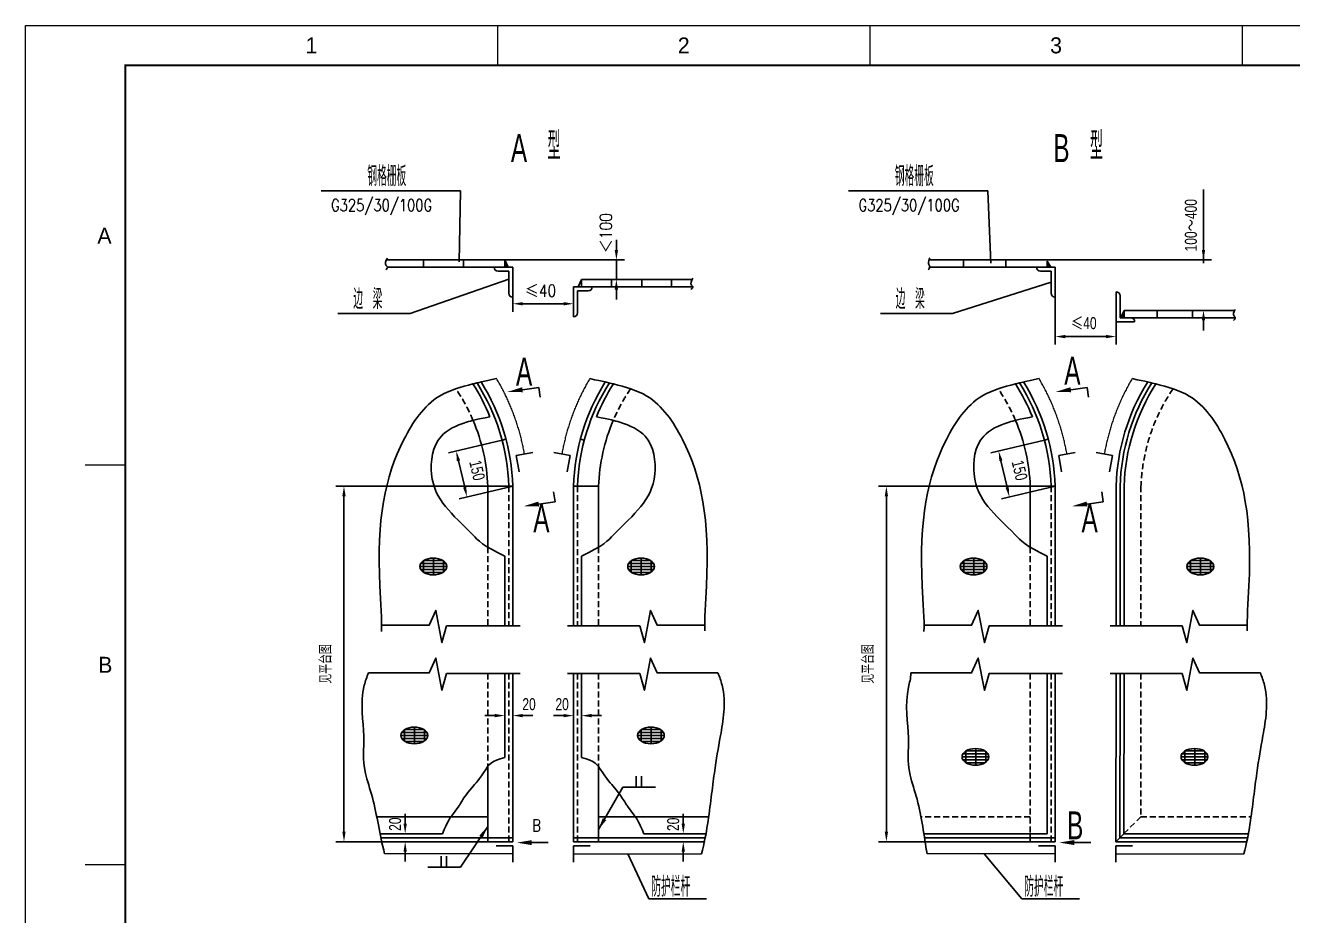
# Model space of a CAD drawing. Extents: x 148 to 221443, y -36682 to 6758.
# Drawn here: x 60648 to 66991, y -32174 to -27718 of the extents above; entities that cross this region are included whole.
import ezdxf
from ezdxf.enums import TextEntityAlignment as Align

# ---------------------------------------------------------------- set-up
doc = ezdxf.new("R2010")
doc.units = 0
doc.header["$LTSCALE"] = 10
doc.header["$MEASUREMENT"] = 0
doc.linetypes.add('HIDDENX2', pattern=[0.75, 0.5, -0.25])
doc.linetypes.add('PHANTOM2', pattern=[31.75, 15.875, -3.175, 3.175, -3.175, 3.175, -3.175])
for name, color, linetype in [('2', 4, 'Continuous'), ('3', 255, 'Continuous'), ('9', 6, 'Continuous'), ('DIM', 4, 'Continuous')]:
    doc.layers.add(name, color=color, linetype=linetype)
doc.layers.add('2（细实线）', color=3, linetype='Continuous', lineweight=20)
doc.layers.add('图框层', color=7, linetype='Continuous', lineweight=15)
doc.styles.add('HZ', font='ROMS.SHX', dxfattribs={"width": 0.75, "bigfont": 'GBCBIG.SHX'})
doc.styles.get("Standard").update_dxf_attribs({"font": 'wison_e.shx', "width": 0.75, "bigfont": 'wison_c.shx'})
doc.styles.add('XW', font='ROMANS.shx', dxfattribs={"width": 0.85})
doc.dimstyles.new('DIM1', dxfattribs={"dimscale": 20, "dimtxt": 3, "dimasz": 2.5, "dimexe": 2, "dimexo": 0, "dimgap": 1, "dimtad": 0, "dimdec": 0, "dimzin": 0, "dimdsep": 46, "dimtxsty": 'Standard', "dimcen": 2, "dimclrd": 3, "dimclre": 3, "dimclrt": 3, "dimadec": 0, "dimazin": 0, "dimtfac": 0.666667, "dimtdec": 0, "dimtofl": 0, "dimtmove": 2, "dimatfit": 1, "dimfxl": 2, "dimtvp": 1.333333, "dimtolj": 1, "dimtzin": 0, "dimarcsym": 0})

# ---------------------------------------------------------------- blocks, each defined once
blk = doc.blocks.new('*D1969')
at = {"layer": 'Defpoints', "color": 0}
for p in [(65802.1, -29002.8), (66106.5, -29142.9), (66106.5, -29275.6)]:
    blk.add_point(p, dxfattribs=at)
at = {"layer": 'DIM', "color": 3, "lineweight": -2}
for p, q in [((65802.1, -29002.8), (65802.1, -29315.6)), ((66106.5, -29142.9), (66106.5, -29315.6)), ((65852.1, -29275.6), (66056.5, -29275.6))]:
    blk.add_line(p, q, dxfattribs=at)
at = {"layer": 'DIM', "color": 3}
for points in [[(65852.1, -29267.3), (65852.1, -29284), (65802.1, -29275.6)], [(66056.5, -29284), (66056.5, -29267.3), (66106.5, -29275.6)]]:
    blk.add_solid(points, dxfattribs=at)
at = {"layer": 'DIM', "color": 3, "insert": (65945.4, -29209.3), "char_height": 60, "attachment_point": 5}
blk.add_mtext('\\A1;{\\fSimSun|b0|i0|c134|p54;≤}40', dxfattribs=at)
blk = doc.blocks.new('*D1973')
at = {"layer": 'Defpoints', "color": 0}
for p in [(65748.4, -29794.9), (65519.1, -29848.5), (65802.1, -30024.7)]:
    blk.add_point(p, dxfattribs=at)
at = {"layer": 'DIM', "color": 3, "lineweight": -2}
for p, q in [((65748.4, -29794.9), (65480.2, -29857.6)), ((65561.4, -30029.6), (65530.5, -29897.2)), ((65802.1, -30024.7), (65533.9, -30087.4))]:
    blk.add_line(p, q, dxfattribs=at)
at = {"layer": 'DIM', "color": 3}
for points in [[(65538.6, -29895.3), (65522.4, -29899.1), (65519.1, -29848.5)], [(65553.3, -30031.5), (65569.5, -30027.7), (65572.8, -30078.3)]]:
    blk.add_solid(points, dxfattribs=at)
at = {"layer": 'DIM', "color": 3, "insert": (65623.9, -29945.2), "char_height": 60, "attachment_point": 5, "rotation": 283.15034}
blk.add_mtext('\\A1;150', dxfattribs=at)
blk = doc.blocks.new('*D1980')
at = {"layer": 'Defpoints', "color": 0}
for p in [(63033.8, -29794.9), (62804.4, -29848.5), (63087.5, -30024.7)]:
    blk.add_point(p, dxfattribs=at)
at = {"layer": 'DIM', "color": 3, "lineweight": -2}
for p, q in [((63033.8, -29794.9), (62765.5, -29857.6)), ((62846.8, -30029.6), (62815.8, -29897.2)), ((63087.5, -30024.7), (62819.2, -30087.4))]:
    blk.add_line(p, q, dxfattribs=at)
at = {"layer": 'DIM', "color": 3}
for points in [[(62823.9, -29895.3), (62807.7, -29899.1), (62804.4, -29848.5)], [(62838.7, -30031.5), (62854.9, -30027.7), (62858.1, -30078.3)]]:
    blk.add_solid(points, dxfattribs=at)
at = {"layer": 'DIM', "color": 3, "insert": (62909.2, -29945.2), "char_height": 60, "attachment_point": 5, "rotation": 283.15034}
blk.add_mtext('\\A1;150', dxfattribs=at)
blk = doc.blocks.new('*D1981')
at = {"layer": 'Defpoints', "color": 0}
for p in [(62962.5, -30024.7), (62242.7, -31803.4), (62962.5, -31803.4)]:
    blk.add_point(p, dxfattribs=at)
at = {"layer": 'DIM', "color": 3, "lineweight": -2}
for p, q in [((62962.5, -30024.7), (62202.7, -30024.7)), ((62242.7, -30074.7), (62242.7, -31753.4)), ((62962.5, -31803.4), (62202.7, -31803.4))]:
    blk.add_line(p, q, dxfattribs=at)
at = {"layer": 'DIM', "color": 3}
for points in [[(62251, -30074.7), (62234.4, -30074.7), (62242.7, -30024.7)], [(62234.4, -31753.4), (62251, -31753.4), (62242.7, -31803.4)]]:
    blk.add_solid(points, dxfattribs=at)
at = {"layer": 'DIM', "color": 3, "insert": (62150.9, -30914), "char_height": 60, "attachment_point": 5, "rotation": 90}
blk.add_mtext('\\A1;见平台图', dxfattribs=at)
blk = doc.blocks.new('*D1982')
at = {"layer": 'Defpoints', "color": 0}
for p in [(65677.1, -30024.7), (64957.4, -31803.4), (65677.1, -31803.4)]:
    blk.add_point(p, dxfattribs=at)
at = {"layer": 'DIM', "color": 3, "lineweight": -2}
for p, q in [((65677.1, -30024.7), (64917.4, -30024.7)), ((64957.4, -30074.7), (64957.4, -31753.4)), ((65677.1, -31803.4), (64917.4, -31803.4))]:
    blk.add_line(p, q, dxfattribs=at)
at = {"layer": 'DIM', "color": 3}
for points in [[(64965.7, -30074.7), (64949, -30074.7), (64957.4, -30024.7)], [(64949, -31753.4), (64965.7, -31753.4), (64957.4, -31803.4)]]:
    blk.add_solid(points, dxfattribs=at)
at = {"layer": 'DIM', "color": 3, "insert": (64865.5, -30914), "char_height": 60, "attachment_point": 5, "rotation": 90}
blk.add_mtext('\\A1;见平台图', dxfattribs=at)
blk = doc.blocks.new('*D1983')
at = {"layer": 'Defpoints', "color": 0}
for p in [(65762.1, -28892.1), (66402.1, -29144.9), (66544.4, -29144.9)]:
    blk.add_point(p, dxfattribs=at)
at = {"layer": 'DIM', "color": 3, "lineweight": -2}
for p, q in [((66544.4, -28842.1), (66544.4, -28792.1)), ((65762.1, -28892.1), (66584.4, -28892.1)), ((66402.1, -29144.9), (66584.4, -29144.9)), ((66544.4, -29194.9), (66544.4, -29244.9))]:
    blk.add_line(p, q, dxfattribs=at)
at = {"layer": 'DIM', "color": 3}
for points in [[(66536.1, -28842.1), (66552.8, -28842.1), (66544.4, -28892.1)], [(66552.8, -29194.9), (66536.1, -29194.9), (66544.4, -29144.9)]]:
    blk.add_solid(points, dxfattribs=at)
at = {"layer": 'DIM', "color": 3, "insert": (66481.4, -28718.5), "char_height": 60, "attachment_point": 5, "rotation": 90}
blk.add_mtext('\\A1;100{\\fSimSun|b0|i0|c134|p54;～}400', dxfattribs=at)
blk = doc.blocks.new('*D1987')
at = {"layer": 'Defpoints', "color": 0}
for p in [(63047.4, -31172.4), (63087.4, -31172.4), (63087.4, -31172.4)]:
    blk.add_point(p, dxfattribs=at)
at = {"layer": 'DIM', "color": 3, "lineweight": -2}
for p, q in [((62997.4, -31172.4), (62947.4, -31172.4)), ((63047.4, -31172.4), (63047.4, -31212.4)), ((63087.4, -31172.4), (63087.4, -31212.4)), ((63137.4, -31172.4), (63187.4, -31172.4))]:
    blk.add_line(p, q, dxfattribs=at)
at = {"layer": 'DIM', "color": 3}
for points in [[(62997.4, -31180.8), (62997.4, -31164.1), (63047.4, -31172.4)], [(63137.4, -31164.1), (63137.4, -31180.8), (63087.4, -31172.4)]]:
    blk.add_solid(points, dxfattribs=at)
at = {"layer": 'DIM', "color": 3, "insert": (63168.9, -31115.6), "char_height": 60, "attachment_point": 5}
blk.add_mtext('\\A1;20', dxfattribs=at)
blk = doc.blocks.new('*D1988')
at = {"layer": 'Defpoints', "color": 0}
for p in [(63391.7, -31172.6), (63431.7, -31172.6), (63431.7, -31172.6)]:
    blk.add_point(p, dxfattribs=at)
at = {"layer": 'DIM', "color": 3, "lineweight": -2}
for p, q in [((63341.7, -31172.6), (63291.7, -31172.6)), ((63391.7, -31172.6), (63391.7, -31212.6)), ((63431.7, -31172.6), (63431.7, -31212.6)), ((63481.7, -31172.6), (63531.7, -31172.6))]:
    blk.add_line(p, q, dxfattribs=at)
at = {"layer": 'DIM', "color": 3}
for points in [[(63341.7, -31181), (63341.7, -31164.3), (63391.7, -31172.6)], [(63481.7, -31164.3), (63481.7, -31181), (63431.7, -31172.6)]]:
    blk.add_solid(points, dxfattribs=at)
at = {"layer": 'DIM', "color": 3, "insert": (63334.4, -31115.8), "char_height": 60, "attachment_point": 5}
blk.add_mtext('\\A1;20', dxfattribs=at)
blk = doc.blocks.new('*D1989')
at = {"layer": 'Defpoints', "color": 0}
for p in [(63969.3, -31763.4), (63940.9, -31803.4), (63969.3, -31803.4)]:
    blk.add_point(p, dxfattribs=at)
at = {"layer": 'DIM', "color": 3, "lineweight": -2}
for p, q in [((63940.9, -31713.4), (63940.9, -31663.4)), ((63969.3, -31763.4), (63900.9, -31763.4)), ((63969.3, -31803.4), (63900.9, -31803.4)), ((63940.9, -31853.4), (63940.9, -31903.4))]:
    blk.add_line(p, q, dxfattribs=at)
at = {"layer": 'DIM', "color": 3}
for points in [[(63932.5, -31713.4), (63949.2, -31713.4), (63940.9, -31763.4)], [(63949.2, -31853.4), (63932.5, -31853.4), (63940.9, -31803.4)]]:
    blk.add_solid(points, dxfattribs=at)
at = {"layer": 'DIM', "color": 3, "insert": (63890.5, -31716.6), "char_height": 60, "attachment_point": 5, "rotation": 90}
blk.add_mtext('\\A1;20', dxfattribs=at)
blk = doc.blocks.new('*D1990')
at = {"layer": 'Defpoints', "color": 0}
for p in [(62577.4, -31763.4), (62549, -31803.4), (62577.4, -31803.4)]:
    blk.add_point(p, dxfattribs=at)
at = {"layer": 'DIM', "color": 3, "lineweight": -2}
for p, q in [((62549, -31713.4), (62549, -31663.4)), ((62577.4, -31763.4), (62509, -31763.4)), ((62577.4, -31803.4), (62509, -31803.4)), ((62549, -31853.4), (62549, -31903.4))]:
    blk.add_line(p, q, dxfattribs=at)
at = {"layer": 'DIM', "color": 3}
for points in [[(62540.6, -31713.4), (62557.3, -31713.4), (62549, -31763.4)], [(62557.3, -31853.4), (62540.6, -31853.4), (62549, -31803.4)]]:
    blk.add_solid(points, dxfattribs=at)
at = {"layer": 'DIM', "color": 3, "insert": (62498.6, -31715.8), "char_height": 60, "attachment_point": 5, "rotation": 90}
blk.add_mtext('\\A1;20', dxfattribs=at)
blk = doc.blocks.new('a2')
for p, q in [((15429.25, 10126.74), (15429.25, 10116.74)), ((15522.42, 10126.74), (15522.42, 10116.74)), ((15615.59, 10126.74), (15615.59, 10116.74)), ((15336.09, 10011.74), (15336.09, 10116.74)), ((15326.09, 10016.74), (15336.09, 10016.74)), ((15326.09, 9916.74), (15336.09, 9916.74))]:
    blk.add_line(p, q)
at = {"layer": '图框层', "ltscale": 10}
blk.add_lwpolyline([(15311.09, 10126.74), (15905.09, 10126.74), (15905.09, 9706.74), (15311.09, 9706.74)], close=True, dxfattribs=at)
at = {"layer": '图框层', "ltscale": 10, "const_width": 0.5}
blk.add_lwpolyline([(15336.09, 10116.74), (15895.09, 10116.74), (15895.09, 9716.74), (15336.09, 9716.74)], close=True, dxfattribs=at)
at = {"style": 'HZ'}
for s, p in [('1', (15382.67, 10121.74)), ('2', (15475.84, 10121.74)), ('3', (15569, 10121.74)), ('A', (15330.89, 10074.1)), ('B', (15331.09, 9966.74))]:
    blk.add_text(s, height=4, dxfattribs=at).set_placement(p, align=Align.MIDDLE)

msp = doc.modelspace()

# ---------------------------------------------------------------- linework, layer by layer
for p, q in [((63047.4728, -28892.0621), (62453.3157, -28892.0621)), ((62641.3377, -28892.0621), (62641.3377, -28928.7288)), ((62840.7202, -28892.0621), (62840.7202, -28928.7288)), ((63047.4728, -28892.0621), (63047.4728, -28928.7288)), ((63047.4728, -28892.0621), (63064.958, -28928.7288)), ((65762.1346, -28892.0621), (65173.1804, -28892.0621)), ((65343.0286, -28892.0621), (65343.0286, -28928.7288)), ((65555.0595, -28892.0621), (65555.0595, -28928.7288)), ((65762.1346, -28898.7288), (65762.1346, -28928.7288)), ((65762.1346, -28898.7288), (65779.6198, -28928.7288)), ((63087.4728, -28928.7288), (62460.4555, -28928.7288)), ((63067.4728, -28948.7288), (63014.1411, -28948.7288)), ((63067.4728, -28948.7288), (63067.4728, -29058.7288)), ((63087.4728, -28928.7288), (63087.4728, -29078.7288)), ((65802.1346, -28928.7288), (65175.1173, -28928.7288)), ((65782.1346, -28948.7288), (65728.8029, -28948.7288)), ((65782.1346, -28948.7288), (65782.1346, -29058.7288)), ((65802.1346, -28928.7288), (65802.1346, -29078.7288)), ((63391.8434, -29026.8622), (63988.9431, -29026.8622)), ((63391.8434, -29026.8622), (63391.8434, -29176.8622)), ((63411.8434, -29046.8622), (63465.1767, -29046.8622)), ((63411.8434, -29046.8622), (63411.8434, -29156.8622)), ((63431.8434, -28990.1955), (63414.3582, -29026.8622)), ((63431.8434, -28990.1955), (63431.8434, -29026.8622)), ((63431.8434, -28990.1955), (63981.8033, -28990.1955)), ((63582.4061, -28990.1955), (63582.4061, -29026.8622)), ((63733.7955, -28990.1955), (63733.7955, -29026.8622)), ((63881.6642, -28990.1955), (63881.6642, -29026.8622)), ((66106.5051, -29201.5209), (66106.5051, -29051.5209)), ((66126.5051, -29181.5209), (66126.5051, -29071.5209)), ((66146.5051, -29144.8542), (66129.0199, -29181.5209)), ((66146.5051, -29144.8542), (66146.5051, -29181.5209)), ((66146.5051, -29144.8542), (66700.5276, -29144.8542)), ((66312.9089, -29144.8542), (66312.9089, -29181.5209)), ((66489.4148, -29144.8542), (66489.4148, -29181.5209)), ((66106.5051, -29201.5209), (66199.8385, -29201.5209)), ((66126.5051, -29181.5209), (66703.6049, -29181.5209)), ((66126.5051, -29181.5209), (66179.8385, -29181.5209)), ((63033.7781, -29794.8928), (63053.1032, -29789.7816)), ((63445.5381, -29794.8928), (63426.213, -29789.7816)), ((65748.4399, -29794.8928), (65767.765, -29789.7816)), ((63105.0358, -29870.7413), (63187.1031, -29856.2707)), ((63105.0358, -29870.7413), (63119.5065, -29952.8086)), ((63374.2804, -29870.7413), (63292.2131, -29856.2707)), ((63374.2804, -29870.7413), (63359.8097, -29952.8086)), ((65819.6976, -29870.7413), (65901.7649, -29856.2707)), ((65819.6976, -29870.7413), (65834.1683, -29952.8086)), ((66088.9422, -29870.7413), (66006.8749, -29856.2707)), ((66088.9422, -29870.7413), (66074.4715, -29952.8086)), ((62962.4728, -30024.7172), (62962.4728, -30329.6597)), ((62962.4728, -30024.7172), (63087.4728, -30024.7172)), ((63087.4728, -30024.7172), (63087.4728, -30723.3346)), ((63391.8434, -30024.7172), (63391.8434, -30723.3346)), ((63516.8434, -30024.7172), (63391.8434, -30024.7172)), ((63516.8434, -30024.7172), (63516.8434, -30329.6597)), ((65677.1346, -30024.7172), (65677.1346, -30329.6597)), ((65677.1346, -30024.7172), (65802.1346, -30024.7172)), ((65802.1346, -30024.7172), (65802.1346, -30723.3346)), ((66106.5051, -30024.7172), (66106.5051, -30723.3346)), ((66126.5051, -30024.7172), (66126.5051, -30723.3346)), ((66146.5051, -30024.7172), (66146.5051, -30723.3346)), ((63047.4728, -30374.0259), (63047.4728, -30723.3346)), ((63431.8434, -30374.0259), (63431.8434, -30723.3346)), ((65762.1346, -30374.0259), (65762.1346, -30723.3346)), ((63047.4728, -30962.0954), (63047.2372, -31382.7374)), ((63087.4728, -30962.0954), (63087.024, -31803.3795)), ((63391.8434, -30962.0954), (63391.3945, -31803.3795)), ((63431.8434, -30962.0954), (63431.6076, -31382.9528)), ((65762.1346, -30962.0954), (65761.6857, -31763.3795)), ((65802.1346, -30962.0954), (65801.6857, -31803.3795)), ((66106.5051, -30962.0954), (66106.0563, -31803.3795)), ((66126.5051, -30962.0954), (66126.0563, -31783.3795)), ((66146.5051, -30962.0954), (66146.0563, -31763.3795)), ((62962.2186, -31427.2186), (62962.024, -31783.3795)), ((63516.5891, -31427.3851), (63516.3945, -31783.3795)), ((62962.024, -31678.3795), (62778.4133, -31678.3795)), ((62735.176, -31763.3795), (62423.3281, -31763.3795)), ((63742.794, -31763.3795), (64054.1935, -31763.3795)), ((65761.6857, -31763.3795), (65145.0576, -31763.3795)), ((65676.6967, -31763.3795), (65676.6857, -31783.3793)), ((66146.0746, -31763.3795), (66106.0563, -31803.3795)), ((66146.0563, -31763.3795), (66768.8552, -31763.3795)), ((63087.024, -31783.3795), (62427.3871, -31783.3795)), ((63087.024, -31803.3795), (62436.9781, -31803.3795)), ((63087.0133, -31823.3795), (63003.68, -31823.3795)), ((63087.0133, -31823.3795), (63087.0133, -31906.7129)), ((63391.3945, -31783.3795), (64050.4023, -31783.3795)), ((63391.3945, -31803.3795), (64046.3619, -31803.3795)), ((63391.3945, -31823.3795), (63474.7278, -31823.3795)), ((63391.3945, -31823.3795), (63391.3945, -31906.7129)), ((63516.3945, -31783.3795), (63516.3945, -31803.3795)), ((65801.6857, -31783.3795), (65148.1572, -31783.3795)), ((65801.6857, -31803.3795), (65151.6399, -31803.3795)), ((65801.6751, -31823.3795), (65718.3417, -31823.3795)), ((65801.6751, -31823.3795), (65801.6751, -31906.7129)), ((66106.0563, -31803.3795), (66761.0237, -31803.3795)), ((66106.0563, -31823.3795), (66189.3896, -31823.3795)), ((66106.0563, -31823.3795), (66106.0563, -31906.7129)), ((66126.0563, -31783.3795), (66765.0641, -31783.3795))]:
    msp.add_line(p, q)
at = {"color": 4, "linetype": 'PHANTOM2', "lineweight": 0, "ltscale": 5}
for p, q in [((63087.0133, -31865.0462), (62446.1677, -31865.0462)), ((63391.3945, -31865.0462), (64032.2401, -31865.0462)), ((65801.6751, -31865.0462), (65160.8294, -31865.0462)), ((66106.0563, -31865.0462), (66746.9019, -31865.0462))]:
    msp.add_line(p, q, dxfattribs=at)
for centre, radius, start, end in [((63014.1411, -28928.7288), 20, 180, 270), ((65728.8029, -28928.7288), 20, 180, 270), ((63465.1767, -29026.8622), 20, 270, 0), ((63087.4728, -29058.7288), 20, 180, 270), ((65802.1346, -29058.7288), 20, 180, 270), ((66106.5051, -29071.5209), 20, 0, 90), ((63391.8434, -29156.8622), 20, 270, 0), ((66179.8385, -29201.5209), 20, 0, 90), ((62037.9345, -30058.2763), 1010.096, 22.19025609, 32.68045968), ((62037.9345, -30058.2763), 1030.0852, 1.86696405, 32.30938335), ((62037.9345, -30058.2763), 1050.0747, 1.83141165, 31.95072567), ((64441.3817, -30058.2763), 1050.0747, 148.04927433, 178.16858835), ((64441.3817, -30058.2763), 1030.0852, 147.69061665, 178.13303595), ((64441.3817, -30058.2763), 1010.096, 147.31954032, 157.80974391), ((64752.5963, -30058.2763), 1010.096, 22.19025609, 32.68045968), ((64752.5963, -30058.2763), 1030.0852, 1.86696405, 32.30938335), ((64752.5963, -30058.2763), 1050.0747, 1.83141165, 31.95072567), ((67156.0435, -30058.2763), 1050.0747, 148.04927433, 178.16858835), ((67156.0435, -30058.2763), 1030.0852, 147.69061665, 178.13303595), ((67156.0435, -30058.2763), 1010.096, 147.31954032, 178.09607641), ((62037.9345, -30058.2763), 925.1472, 2.07881897, 23.08947491), ((64441.3817, -30058.2763), 925.1472, 156.90060015, 177.92118103), ((64752.5963, -30058.2763), 925.1472, 2.07881897, 23.10785886)]:
    msp.add_arc(centre, radius, start, end)
for centre, start, end in [((62037.9345, -30058.2763), 9.96871472, 30.5565276), ((64441.3817, -30058.2763), 149.4434724, 170.03128528), ((64752.5963, -30058.2763), 9.96871472, 30.5565276), ((67156.0435, -30058.2763), 149.4434724, 170.03128528)]:
    msp.add_arc(centre, 1125.1216, start, end, dxfattribs=at)
for points in [[(63047.4728, -28892.0621), (63064.958, -28928.7288), (63047.4728, -28928.7288)], [(65762.1346, -28892.0621), (65762.1346, -28928.7288), (65779.6198, -28928.7288)], [(63431.8434, -28990.1955), (63414.3582, -29026.8622), (63431.8434, -29026.8622), (63431.8434, -28990.1955)], [(66146.5051, -29144.8542), (66146.5051, -29181.5209), (66129.0199, -29181.5209)]]:
    msp.add_solid(points)
at = {"layer": '2', "color": 3, "linetype": 'Continuous'}
for p, q in [((62128.0804, -28546.923), (62825.0648, -28546.923)), ((62825.0648, -28546.923), (62818.5464, -28902.0621)), ((64768.0771, -28546.923), (65465.0616, -28546.923)), ((65465.0616, -28546.923), (65480.7169, -28908.7288)), ((63606.0194, -28842.0621), (63606.0194, -28792.0621)), ((63015.419, -28892.0621), (63646.0194, -28892.0621)), ((63606.0194, -28892.0621), (63606.0194, -28990.1955)), ((63087.4728, -28948.7288), (63087.4728, -29151.4869)), ((62573.8655, -29160.0362), (63067.4728, -28989.0078)), ((63535.6215, -28990.1955), (63646.0194, -28990.1955)), ((63606.0194, -29040.1955), (63606.0194, -29090.1955)), ((65288.5273, -29160.0362), (65782.1346, -29003.7288)), ((63137.4728, -29111.4869), (63341.8434, -29111.4869)), ((63391.8434, -29076.9155), (63391.8434, -29151.4869)), ((62573.8655, -29160.0362), (62212.3971, -29160.0362)), ((65288.5273, -29160.0362), (64927.0589, -29160.0362)), ((63217.7069, -29530.1406), (63136.2038, -29541.7095)), ((65961.6606, -29530.1406), (65880.1575, -29541.7095)), ((63298.9091, -30102.2106), (63217.4059, -30113.7795)), ((66042.8628, -30102.2106), (65961.3596, -30113.7795)), ((63705.0401, -31476.1318), (63705.0401, -31530.7463)), ((63731.3499, -31476.1318), (63731.3499, -31530.7463)), ((63516.3945, -31742.5343), (63638.6342, -31530.7463)), ((63638.6342, -31530.7463), (63801.5095, -31530.7463)), ((62962.0542, -31728.0018), (62825.5024, -31930.8572)), ((63264.9739, -31808.2781), (63182.6538, -31808.2781)), ((65979.9827, -31807.7459), (65897.6626, -31807.7459)), ((63768.1361, -32089.5692), (63663.4393, -31865.0462)), ((65634.7491, -32089.5692), (65446.3519, -31865.0462)), ((62662.6271, -31930.8572), (62825.5024, -31930.8572)), ((64057.3108, -32089.5692), (63768.1361, -32089.5692)), ((65923.9238, -32089.5692), (65634.7491, -32089.5692))]:
    msp.add_line(p, q, dxfattribs=at)
at = {"layer": '2', "color": 7, "linetype": 'Continuous'}
for p, q in [((63217.7069, -29530.1406), (63224.722, -29579.5618)), ((65961.6606, -29530.1406), (65968.6757, -29579.5618)), ((63298.9091, -30102.2106), (63291.894, -30052.7894)), ((66042.8628, -30102.2106), (66035.8477, -30052.7894)), ((62756.9547, -30426.3869), (62622.3911, -30426.3869)), ((62752.502, -30411.3869), (62626.8439, -30411.3869)), ((62752.502, -30441.3869), (62626.8439, -30441.3869)), ((62640.6226, -30397.6871), (62640.6226, -30455.0868)), ((62736.6774, -30396.3869), (62642.6684, -30396.3869)), ((62690.6226, -30384.4619), (62690.6226, -30468.312)), ((62740.6226, -30399.0023), (62740.6226, -30453.7716)), ((63797.0646, -30426.3869), (63662.501, -30426.3869)), ((63792.6119, -30411.3869), (63666.9538, -30411.3869)), ((63792.6119, -30441.3869), (63666.9538, -30441.3869)), ((63680.7325, -30397.6871), (63680.7325, -30455.0868)), ((63776.7873, -30396.3869), (63682.7783, -30396.3869)), ((63730.7325, -30384.4619), (63730.7325, -30468.312)), ((63780.7325, -30399.0023), (63780.7325, -30453.7716)), ((65460.7383, -30426.3869), (65326.1747, -30426.3869)), ((65456.2856, -30411.3869), (65330.6275, -30411.3869)), ((65456.2856, -30441.3869), (65330.6275, -30441.3869)), ((65344.4062, -30397.6871), (65344.4062, -30455.0868)), ((65440.461, -30396.3869), (65346.452, -30396.3869)), ((65394.4062, -30384.4619), (65394.4062, -30468.312)), ((65444.4062, -30399.0023), (65444.4062, -30453.7716)), ((66595.9509, -30426.3869), (66461.3873, -30426.3869)), ((66591.4982, -30411.3869), (66465.8401, -30411.3869)), ((66591.4982, -30441.3869), (66465.8401, -30441.3869)), ((66479.6188, -30397.6871), (66479.6188, -30455.0868)), ((66575.6736, -30396.3869), (66481.6646, -30396.3869)), ((66529.6188, -30384.4619), (66529.6188, -30468.312)), ((66579.6188, -30399.0023), (66579.6188, -30453.7716)), ((62736.6774, -30456.3869), (62642.6684, -30456.3869)), ((63776.7873, -30456.3869), (63682.7783, -30456.3869)), ((65440.461, -30456.3869), (65346.452, -30456.3869)), ((66575.6736, -30456.3869), (66481.6646, -30456.3869)), ((62657.3992, -31256.5047), (62531.7411, -31256.5047)), ((62545.5198, -31242.8049), (62545.5198, -31300.2046)), ((62641.5747, -31241.5047), (62547.5657, -31241.5047)), ((62595.5198, -31229.5797), (62595.5198, -31313.4298)), ((62645.5198, -31244.1201), (62645.5198, -31298.8894)), ((63841.5434, -31256.5047), (63715.8854, -31256.5047)), ((63729.664, -31242.8049), (63729.664, -31300.2046)), ((63825.7189, -31241.5047), (63731.7099, -31241.5047)), ((63779.664, -31229.5797), (63779.664, -31313.4298)), ((63829.664, -31244.1201), (63829.664, -31298.8894)), ((62661.852, -31271.5047), (62527.2884, -31271.5047)), ((62657.3992, -31286.5047), (62531.7411, -31286.5047)), ((62641.5747, -31301.5047), (62547.5657, -31301.5047)), ((63845.9962, -31271.5047), (63711.4326, -31271.5047)), ((63841.5434, -31286.5047), (63715.8854, -31286.5047)), ((63825.7189, -31301.5047), (63731.7099, -31301.5047)), ((65470.5246, -31379.0724), (65335.961, -31379.0724)), ((65466.0718, -31364.0724), (65340.4138, -31364.0724)), ((65466.0718, -31394.0724), (65340.4138, -31394.0724)), ((65354.1925, -31350.3725), (65354.1925, -31407.7722)), ((65450.2473, -31349.0724), (65356.2383, -31349.0724)), ((65404.1925, -31337.1473), (65404.1925, -31420.9974)), ((65454.1925, -31351.6877), (65454.1925, -31406.457)), ((66566.592, -31379.0724), (66432.0284, -31379.0724)), ((66562.1392, -31364.0724), (66436.4812, -31364.0724)), ((66562.1392, -31394.0724), (66436.4812, -31394.0724)), ((66450.2598, -31350.3725), (66450.2598, -31407.7722)), ((66546.3147, -31349.0724), (66452.3057, -31349.0724)), ((66500.2598, -31337.1473), (66500.2598, -31420.9974)), ((66550.2598, -31351.6877), (66550.2598, -31406.457)), ((65450.2473, -31409.0724), (65356.2383, -31409.0724)), ((66546.3147, -31409.0724), (66452.3057, -31409.0724)), ((62729.033, -31876.2428), (62729.033, -31930.8572)), ((62755.3428, -31876.2428), (62755.3428, -31930.8572))]:
    msp.add_line(p, q, dxfattribs=at)
at = {"layer": '2', "color": 3, "linetype": 'Continuous'}
for centre in [(62689.6729, -30426.3869), (63729.7828, -30426.3869), (65393.4565, -30426.3869), (66528.6691, -30426.3869), (62594.5702, -31271.5047), (63778.7144, -31271.5047), (65403.2428, -31379.0724), (66499.3102, -31379.0724)]:
    msp.add_ellipse(centre, major_axis=(-67.2818, 0), ratio=0.623188198, dxfattribs=at)
for points in [[(63597.686, -28842.0621), (63614.3527, -28842.0621), (63606.0194, -28892.0621)], [(63597.686, -29040.1955), (63614.3527, -29040.1955), (63606.0194, -28990.1955)], [(63137.4728, -29103.1536), (63137.4728, -29119.8202), (63087.4728, -29111.4869)], [(63341.8434, -29103.1536), (63341.8434, -29119.8202), (63391.8434, -29111.4869)], [(63134.4471, -29529.3336), (63137.9605, -29554.0855), (63061.9481, -29552.2497)], [(65878.4008, -29529.3336), (65881.9142, -29554.0855), (65805.9018, -29552.2497)], [(63219.1626, -30126.1555), (63215.6492, -30101.4036), (63143.1503, -30124.3197)], [(65963.1163, -30126.1555), (65959.6029, -30101.4036), (65887.104, -30124.3197)], [(63537.727, -31685.57), (63555.0487, -31695.5678), (63516.3945, -31742.5343)], [(62920.2536, -31772.1913), (62936.8448, -31783.3596), (62962.0542, -31728.0018)], [(63182.6538, -31795.7781), (63182.6538, -31820.7781), (63107.6538, -31808.2781)], [(65897.6626, -31795.2459), (65897.6626, -31820.2459), (65822.6626, -31807.7459)]]:
    msp.add_solid(points, dxfattribs=at)
at = {"layer": '3', "linetype": 'HIDDENX2', "ltscale": 6}
for p, q in [((63067.4728, -30024.7172), (63067.4728, -30723.3346)), ((63411.8434, -30024.7172), (63411.8434, -30723.3346)), ((65782.1346, -30024.7172), (65782.1346, -30723.3346)), ((66231.5051, -30024.7172), (66231.5051, -30723.3346)), ((62962.4728, -30329.6597), (62962.4728, -30723.3346)), ((63516.8434, -30329.6597), (63516.8434, -30723.3346)), ((65677.1346, -30329.6597), (65677.1346, -30723.3346)), ((62962.4728, -30962.0954), (62962.2186, -31427.2186)), ((63067.4728, -30962.0954), (63067.013, -31803.3795)), ((63411.8434, -30962.0954), (63411.3836, -31803.3795)), ((63516.8434, -30962.0954), (63516.5891, -31427.3851)), ((65677.1346, -30962.0954), (65676.6748, -31803.3795)), ((65782.1346, -30962.0954), (65781.6748, -31803.3795)), ((66231.5051, -30962.0954), (66231.1137, -31678.3795)), ((65676.6857, -31678.3795), (65130.4516, -31678.3795)), ((66231.1137, -31678.3795), (66146.0746, -31763.3795)), ((66231.1137, -31678.3795), (66782.5572, -31678.3795))]:
    msp.add_line(p, q, dxfattribs=at)
at = {"layer": '3', "ltscale": 5}
for p, q in [((62778.4133, -31678.3795), (62406.6992, -31678.3795)), ((63516.3945, -31678.3795), (63700.2814, -31678.3795)), ((63700.2814, -31678.3795), (64067.8955, -31678.3795)), ((62962.024, -31783.3793), (62962.013, -31803.3795))]:
    msp.add_line(p, q, dxfattribs=at)
at = {"layer": '3', "linetype": 'HIDDENX2', "ltscale": 6}
for centre, start, end in [((62037.9345, -30058.2763), 23.08947491, 34.28861855), ((64441.3817, -30058.2763), 145.71138145, 156.90060015), ((64752.5963, -30058.2763), 23.10785886, 34.28861855), ((67156.0435, -30058.2763), 145.71138145, 177.92118103)]:
    msp.add_arc(centre, 925.1472, start, end, dxfattribs=at)
at = {"layer": '9'}
for points in [[(62431.2208, -30719.9805), (62669.161, -30719.9805), (62702.7264, -30646.189), (62732.9353, -30807.1887), (62756.431, -30723.3346), (63124.5733, -30723.3346)], [(64048.0954, -30719.9805), (63810.1552, -30719.9805), (63776.5899, -30646.189), (63746.381, -30807.1887), (63722.8852, -30723.3346), (63361.8681, -30723.3346)], [(65145.8826, -30719.9805), (65383.8227, -30719.9805), (65417.3881, -30646.189), (65447.597, -30807.1887), (65471.0928, -30723.3346), (65839.2351, -30723.3346)], [(66762.7572, -30719.9805), (66524.817, -30719.9805), (66491.2516, -30646.189), (66461.0427, -30807.1887), (66437.5469, -30723.3346), (66076.5299, -30723.3346)], [(62364.8934, -30958.7412), (62669.161, -30958.7412), (62702.7264, -30884.9497), (62732.9353, -31045.9494), (62756.431, -30962.0954), (63124.5733, -30962.0954)], [(64114.4228, -30958.7412), (63810.1552, -30958.7412), (63776.5899, -30884.9497), (63746.381, -31045.9494), (63722.8852, -30962.0954), (63361.8681, -30962.0954)], [(65079.5552, -30958.7412), (65383.8227, -30958.7412), (65417.3881, -30884.9497), (65447.597, -31045.9494), (65471.0928, -30962.0954), (65839.2351, -30962.0954)], [(66829.0846, -30958.7412), (66524.817, -30958.7412), (66491.2516, -30884.9497), (66461.0427, -31045.9494), (66437.5469, -30962.0954), (66076.5299, -30962.0954)]]:
    msp.add_lwpolyline(points, dxfattribs=at)
for points in [[(62459.7855, -28882.6104), (62454.1171, -28920.708), (62459.7855, -28926.3724), (62451.9914, -28941.9496)], [(65174.4473, -28881.7224), (65168.7788, -28910.1756), (65174.4473, -28926.3724), (65166.6532, -28941.9496)], [(63988.2731, -28983.3005), (63982.6046, -29018.8414), (63988.2731, -29024.5058), (63980.479, -29040.083)], [(66702.9348, -29140.3706), (66697.2664, -29173.5001), (66702.9348, -29179.1645), (66695.1408, -29194.7417)]]:
    msp.add_spline(points, degree=3, dxfattribs=at)
for points, knots in [([(63006.8082, -29486.2777), (62939.3144, -29499.9695), (62855.9385, -29520.7979), (62677.5399, -29567.9352), (62464.3932, -29887.3617), (62396.292, -30239.6441), (62433.5213, -30697.8556), (62430.6369, -30751.76)], [87.098944622, 87.098944622, 87.098944622, 87.098944622, 134.069019657, 240.73553292, 409.008149246, 780.874273805, 873.112947422, 873.112947422, 873.112947422, 873.112947422]), ([(63472.508, -29486.2777), (63544.4064, -29501.0707), (63625.626, -29521.392), (63801.7763, -29567.9352), (64014.9231, -29887.3617), (64082.8377, -30238.679), (64046.0716, -30694.4374), (64048.5276, -30748.6836)], [91.155960505, 91.155960505, 91.155960505, 91.155960505, 134.069019657, 240.73553292, 409.008149246, 780.874273805, 871.380456301, 871.380456301, 871.380456301, 871.380456301]), ([(65721.47, -29486.2777), (65653.9762, -29499.9695), (65570.6003, -29520.7979), (65392.2016, -29567.9352), (65179.0549, -29887.3617), (65110.9537, -30239.6441), (65148.1831, -30697.8556), (65145.2987, -30751.76)], [87.098944622, 87.098944622, 87.098944622, 87.098944622, 134.069019657, 240.73553292, 409.008149246, 780.874273805, 873.112947422, 873.112947422, 873.112947422, 873.112947422]), ([(66187.1698, -29486.2777), (66259.0682, -29501.0707), (66340.2878, -29521.392), (66516.4381, -29567.9352), (66729.5848, -29887.3617), (66797.4994, -30238.679), (66760.7334, -30694.4374), (66763.1893, -30748.6836)], [91.155960505, 91.155960505, 91.155960505, 91.155960505, 134.069019657, 240.73553292, 409.008149246, 780.874273805, 871.380456301, 871.380456301, 871.380456301, 871.380456301]), ([(62973.2175, -29676.7799), (62905.7237, -29690.4716), (62822.3479, -29711.3), (62689.7417, -29775.1044), (62655.2294, -30073.9464), (62805.9329, -30174.2464), (62939.829, -30324.6244), (63047.4728, -30374.0259)], [87.098944622, 87.098944622, 87.098944622, 87.098944622, 134.069019657, 240.73553292, 409.008149246, 780.874273805, 873.112947422, 873.112947422, 873.112947422, 873.112947422]), ([(63506.0987, -29676.7799), (63573.5925, -29690.4716), (63656.9683, -29711.3), (63789.5745, -29775.1044), (63824.0868, -30073.9464), (63673.3833, -30174.2464), (63539.4872, -30324.6244), (63431.8434, -30374.0259)], [87.098944622, 87.098944622, 87.098944622, 87.098944622, 134.069019657, 240.73553292, 409.008149246, 780.874273805, 873.112947422, 873.112947422, 873.112947422, 873.112947422]), ([(65687.8793, -29676.7799), (65620.3855, -29690.4716), (65537.0096, -29711.3), (65404.4034, -29775.1044), (65369.8911, -30073.9464), (65520.5946, -30174.2464), (65654.4908, -30324.6244), (65762.1346, -30374.0259)], [87.098944622, 87.098944622, 87.098944622, 87.098944622, 134.069019657, 240.73553292, 409.008149246, 780.874273805, 873.112947422, 873.112947422, 873.112947422, 873.112947422]), ([(62365.3514, -30958.7412), (62357.0695, -30979.2737), (62318.0055, -31087.1436), (62356.3371, -31297.6712), (62327.5145, -31406.1812), (62404.1944, -31630.554), (62419.9678, -31763.8133), (62446.1677, -31865.0462)], [992.280289056, 992.280289056, 992.280289056, 992.280289056, 1031.78223272, 1198.54127969, 1362.418258868, 1438.98763804, 1602.461442146, 1602.461442146, 1602.461442146, 1602.461442146]), ([(64114.4228, -30958.7412), (64122.4745, -30978.801), (64161.0956, -31086.2314), (64122.8594, -31296.2354), (64103.2864, -31404.7454), (64074.4904, -31627.5913), (64058.7204, -31759.108), (64032.2401, -31865.0462)], [993.200904267, 993.200904267, 993.200904267, 993.200904267, 1031.78223272, 1198.54127969, 1362.418258868, 1438.98763804, 1599.515458653, 1599.515458653, 1599.515458653, 1599.515458653]), ([(65079.5552, -30958.7412), (65079.5883, -30988.0321), (65043.9123, -31096.2888), (65082.2439, -31306.8165), (65053.4212, -31415.3264), (65130.1012, -31639.6993), (65145.8746, -31772.9586), (65160.8294, -31865.0462)], [992.280289056, 992.280289056, 992.280289056, 992.280289056, 1031.78223272, 1198.54127969, 1362.418258868, 1438.98763804, 1602.461442146, 1602.461442146, 1602.461442146, 1602.461442146]), ([(66829.0846, -30958.7412), (66837.1363, -30978.801), (66875.7574, -31086.2314), (66837.5211, -31296.2354), (66817.9481, -31404.7454), (66789.1522, -31627.5913), (66773.3822, -31759.108), (66746.9019, -31865.0462)], [993.200904267, 993.200904267, 993.200904267, 993.200904267, 1031.78223272, 1198.54127969, 1362.418258868, 1438.98763804, 1599.515458653, 1599.515458653, 1599.515458653, 1599.515458653]), ([(63047.2372, -31382.7374), (62979.7434, -31396.4292), (62932.038, -31479.0408), (62863.9422, -31551.2094), (62804.9238, -31644.3209), (62832.1303, -31605.15), (62760.0688, -31703.0854), (62735.176, -31763.3795)], [87.098944622, 87.098944622, 87.098944622, 87.098944622, 134.069019657, 240.73553292, 409.008149246, 780.874273805, 873.112947422, 873.112947422, 873.112947422, 873.112947422]), ([(63431.6076, -31382.9528), (63499.1014, -31396.6445), (63546.8068, -31479.2561), (63614.9026, -31551.4247), (63673.921, -31644.5362), (63646.7145, -31605.3653), (63718.7761, -31703.3008), (63743.6688, -31763.5949)], [87.098944622, 87.098944622, 87.098944622, 87.098944622, 134.069019657, 240.73553292, 409.008149246, 780.874273805, 873.112947422, 873.112947422, 873.112947422, 873.112947422])]:
    msp.add_open_spline(points, degree=3, knots=knots, dxfattribs=at)
at = {"layer": 'DIM'}
msp.add_line((66544.4183, -28908.7288), (66544.4183, -28540.0171), dxfattribs=at)

# ---------------------------------------------------------------- block references
at = {"layer": '2（细实线）', "xscale": 20, "yscale": 20, "zscale": 20}
msp.add_blockref('a2', (-245573.6612, -230253.0974), dxfattribs=at)

# ---------------------------------------------------------------- texts
at = {"color": 3, "linetype": 'Continuous', "lineweight": 0, "style": 'XW', "width": 0.8}
for p in [(62177.9052, -28648.1754), (64817.9019, -28648.1754)]:
    msp.add_text('G325/30/100G', height=60, dxfattribs=at).set_placement(p)
at = {"layer": '2', "color": 3, "linetype": 'Continuous'}
for s, height, style, width, p in [('A', 140, 'HZ', 0.65, (63159.2918, -28332.5496)), ('B', 140, 'HZ', 0.65, (65873.9536, -28332.5496)), ('A', 140, 'HZ', 0.65, (63184.8767, -29450.8965)), ('A', 140, 'HZ', 0.65, (65928.8304, -29446.817)), ('A', 140, 'HZ', 0.65, (63271.2815, -30185.2063)), ('A', 140, 'HZ', 0.65, (66015.2352, -30185.2063)), ('B', 60, 'XW', 0.8, (63228.034, -31721.8537)), ('B', 140, 'HZ', 0.65, (65942.6958, -31721.8537))]:
    msp.add_text(s, height=height, dxfattribs=dict(at, style=style, width=width)).set_placement(p, align=Align.MIDDLE_RIGHT)
at = {"layer": '2', "color": 3, "linetype": 'Continuous', "style": 'HZ', "width": 0.65}
for s, height, p in [('型', 140, (63261.1408, -28390.9651)), ('型', 140, (65975.8026, -28390.9651)), ('钢格栅板', 100, (62359.414, -28522.9607)), ('钢格栅板', 100, (64999.4108, -28522.9607)), ('边  梁', 100, (62289.2933, -29137.8228)), ('边  梁', 100, (65003.9551, -29137.8228)), ('防护栏杆', 100, (63780.6514, -32078.4602)), ('防护栏杆', 100, (65647.2644, -32078.4602))]:
    msp.add_text(s, height=height, dxfattribs=at).set_placement(p)
at = {"layer": '2', "color": 3, "linetype": 'Continuous', "lineweight": 0, "insert": (63554.1104, -28757.7902), "char_height": 60, "attachment_point": 5, "rotation": 90, "style": 'XW'}
msp.add_mtext('\\A1;{\\fSimSun|b0|i0|c134|p54;＜}100', dxfattribs=at)
at = {"layer": '2', "color": 3, "linetype": 'Continuous', "lineweight": 0, "insert": (63226.6701, -29047.3331), "char_height": 60, "attachment_point": 5, "style": 'XW'}
msp.add_mtext('\\A1;{\\fSimSun|b0|i0|c134|p54;≤}40', dxfattribs=at)

# ---------------------------------------------------------------- dimensions: what is measured, and where the dimension line sits
at = {"layer": 'DIM'}
for base, p1, p2, text, picture, middle in [((66544.4183, -29144.8542), (65762.1346, -28892.0621), (66402.097, -29144.8542), '100{\\fSimSun|b0|i0|c134|p54;～}400', '*D1983', (66481.3903, -28718.5364)), ((62548.9772, -31803.3795), (62577.428, -31763.3795), (62577.428, -31803.3795), '20', '*D1990', (62498.6411, -31715.7807)), ((63940.8788, -31803.3795), (63969.3297, -31763.3795), (63969.3297, -31803.3795), '20', '*D1989', (63890.5427, -31716.6125))]:
    dim = msp.add_linear_dim(base=base, p1=p1, p2=p2, angle=90, text=text, dimstyle='DIM1', dxfattribs=at)
    dim.commit()
    dim.dimension.update_dxf_attribs({"geometry": picture, "text_midpoint": middle, "dimtype": 160})
for base, p1, p2, text, picture, middle in [((66106.5051, -29275.6273), (65802.1346, -29002.8352), (66106.5051, -29142.8604), '{\\fSimSun|b0|i0|c134|p54;≤}40', '*D1969', (65945.3865, -29209.3185)), ((63087.3606, -31172.4377), (63047.355, -31172.4164), (63087.3606, -31172.4377), '20', '*D1987', (63168.913, -31115.5606)), ((63431.7254, -31172.6307), (63391.7198, -31172.6093), (63431.7254, -31172.6307), '20', '*D1988', (63334.403, -31115.7535))]:
    dim = msp.add_linear_dim(base=base, p1=p1, p2=p2, text=text, dimstyle='DIM1', dxfattribs=at)
    dim.commit()
    dim.dimension.update_dxf_attribs({"geometry": picture, "text_midpoint": middle, "dimtype": 160})
for p1, p2, picture, middle in [((63087.4728, -30024.7172), (63033.7781, -29794.8928), '*D1980', (62909.1955, -29945.1841)), ((65802.1346, -30024.7172), (65748.4399, -29794.8928), '*D1973', (65623.8572, -29945.1841))]:
    dim = msp.add_aligned_dim(p1=p1, p2=p2, distance=235.508, text='150', dimstyle='DIM1', dxfattribs=at)
    dim.commit()
    dim.dimension.update_dxf_attribs({"geometry": picture, "text_midpoint": middle})
for base, p1, p2, picture, middle in [((62242.7047, -31803.3795), (62962.4728, -30024.7172), (62962.4728, -31803.3795), '*D1981', (62150.8529, -30914.0484)), ((64957.3665, -31803.3795), (65677.1346, -30024.7172), (65677.1346, -31803.3795), '*D1982', (64865.5146, -30914.0484))]:
    dim = msp.add_linear_dim(base=base, p1=p1, p2=p2, angle=90, text='见平台图', dimstyle='DIM1', dxfattribs=at)
    dim.commit()
    dim.dimension.update_dxf_attribs({"geometry": picture, "text_midpoint": middle})

doc.saveas('drawing.dxf')
